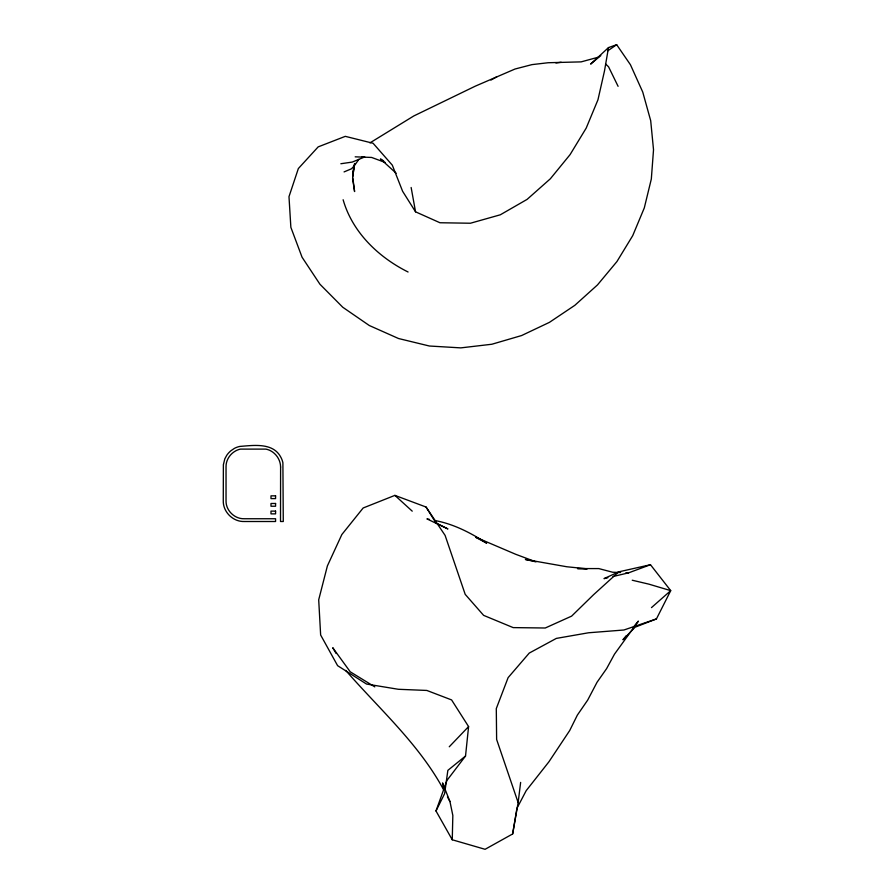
<?xml version="1.0" encoding="UTF-8"?>
<svg xmlns="http://www.w3.org/2000/svg" width="894" height="894" viewBox="0 0 894 894"><rect width="100%" height="100%" fill="white"/><g stroke="black" fill="none" stroke-linecap="round" stroke-linejoin="round"><path stroke-width="1.34" d="M520.643 782.406L518.14 802.566L512.642 833.957L485.084 849.3L452.263 839.779L452.833 815.462L449.961 801.583L442.552 782.92L443.837 789.637M452.263 839.779L435.993 810.97L446.978 780.384L465.528 756.022L468.59 726.587L451.593 699.924L426.84 690.447L398.355 689.285L366.506 684.044L337.608 665.672L320.644 635.008L318.7 599.807L327.394 565.902L341.843 534.545L363.165 507.982L394.902 495.377L426.069 507.043L445.1 535.394L465.193 594.342L483.62 615.363L513.178 627.61L545.262 628.001L571.624 616.122L593.538 594.734L618.749 571.858L650.474 564.717L670.724 590.643L656.431 618.927L635.075 627.197L622.962 639.735L626.392 635.6M352.594 178.42L354.594 191.551L352.683 176.878L354.594 163.468M352.683 176.878L354.281 165.815L358.863 159.378L364.718 156.931L361.992 156.908M512.642 833.957L516.944 808.299L526.186 790.665L548.916 761.8L569.724 730.499L577.356 715.111L587.693 700.091L597.069 682.223L606.624 668.6L614.502 654.14L638.394 621.118L633.254 627.32M608.501 47.583L604.5 70.894L597.963 99.77L586.196 128.11L570.081 154.617L550.346 178.789L527.102 199.384L500.316 214.795L470.434 223.232L439.96 222.751L415.542 211.822L402.602 191.26L392.321 165.178L373.1 143.275L345.296 136.346L318.175 146.884L298.35 168.553L288.986 196.669L290.863 227.333L302.06 257.226L319.951 284.247L342.76 307.245L369.311 325.517L398.545 338.524L429.377 346.012L460.812 347.878L491.856 344.246L521.615 335.541L549.419 322.365L574.82 305.335L597.471 284.929L616.938 261.551L632.717 235.658L644.306 207.889L651.324 179.012L653.525 149.756L650.698 120.69L642.752 92.082L630.449 64.759L616.681 44.7L608.501 47.583L590.632 64.089L600.813 55.584M352.717 173.067L354.27 164.854M435.993 810.97L444.609 793.66L447.86 770.371L465.528 756.022M354.281 165.815L351.465 168.798L344.067 171.916M449.257 746.781L468.59 726.587M651.48 607.607L670.724 590.643L648.865 584.14L632.237 580.228M607.618 50.924L616.681 44.7M369.982 142.861L413.821 115.941L475.317 86.148L515.033 69.017L531.964 64.625L548.123 62.736L581.134 61.876L598.555 57.138M490.962 80.069L496.841 76.761M618.749 571.858L603.998 578.641L607.875 577.725M358.863 159.378L352.191 162.093L340.849 163.736M613.049 576.507L628.571 572.853L650.474 564.717M656.431 618.927L623.923 630.002L588.554 632.773L556.336 638.405L529.248 653.078L508.116 677.641L496.293 708.596L496.628 739.45L518.14 802.566M555.912 62.971L561.164 62.278M355.186 156.83L371.613 157.445L385.336 162.518M620.615 572.54L612.658 572.227L598.779 568.584L577.49 568.573L587.213 568.83L566.751 566.751L525.404 559.454L535.987 561.879L515.626 554.258L475.865 537.272M625.912 572.741L628.571 572.853M429.5 519.414L426.93 518.889L447.928 528.946L435.97 523.001L426.069 507.043M434.64 520.476C453.47 523.895 470.747 532.835 486.66 543.172L475.854 537.406M408.077 272C378.453 257.237 352.37 232.25 343.128 199.742M383.627 160.886L380.486 158.964L396.187 173.246M374.787 686.871L350.236 671.807L332.747 647.714L336.144 653.525M394.902 495.377L412.235 511.167M605.562 63.921L608.568 66.815L618.089 86.327M345.71 670.399C379.402 709.065 418.884 743.953 443.536 789.614M447.425 796.811L449.961 801.583M411.139 187.483L415.542 211.822M280.604 467.026L280.515 521.504L283.275 521.504L282.895 462.79A20.227 20.227 0 0 0 280.772 457.125C273.028 442.374 253.55 445.38 239.961 446.408A19.601 19.601 0 0 0 234.329 448.43L230.965 450.71A22.227 22.227 0 0 0 226.718 455.348L224.807 458.868L223.377 464.724L223.276 500.685C222.885 511.871 233.032 521.906 244.196 521.504L275.575 521.504L275.575 518.743L244.196 518.743C234.519 519.068 225.724 510.373 226.037 500.685L226.037 466.836C225.891 460.22 229.926 454.007 235.658 450.889A16.986 16.986 0 0 1 240.531 449.112L265.831 449.112A17.064 17.064 0 0 1 270.737 450.855C276.581 454.007 280.548 460.365 280.604 467.026M275.575 495.846L270.994 495.846L270.994 498.606L275.575 498.606L275.575 495.846M275.575 503.478L270.994 503.478L270.994 506.239L275.575 506.239L275.575 503.478M275.575 511.111L270.994 511.111L270.994 513.871L275.575 513.871L275.575 511.111"/></g></svg>
